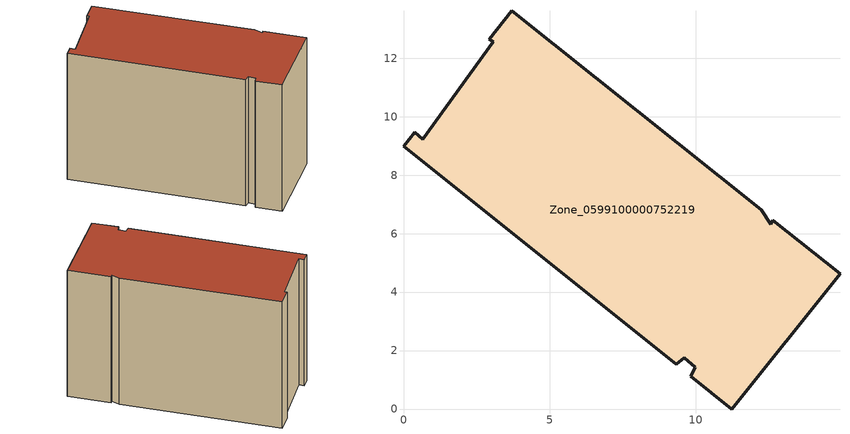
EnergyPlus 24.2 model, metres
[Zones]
Zone_0599100000752219
 floor ground (C_G): 12.63,6.46 14.93,4.63 11.23,0 9.82,1.13 9.98,1.43 9.6,1.75 9.32,1.52 0,8.99 0.38,9.46 0.66,9.23 3.08,12.56 2.93,12.64 3.71,13.62 12.24,6.82 12.56,6.32 z0.4
 wall outside (C_F): 3.71,13.62 2.93,12.64 3.08,12.56 0.66,9.23 0.38,9.46 0,8.99 9.32,1.52 9.6,1.75 9.98,1.43 9.82,1.13 11.23,0 14.93,4.63 12.63,6.46 12.56,6.32 12.24,6.82 3.71,13.62 z0.4:10.02
 roof outside (C_R): 14.93,4.63 12.63,6.46 12.56,6.32 12.24,6.82 3.71,13.62 2.93,12.64 3.08,12.56 0.66,9.23 0.38,9.46 0,8.99 9.32,1.52 9.6,1.75 9.98,1.43 9.82,1.13 11.23,0 z10.02
[BUILDING]
Pand.0599100000752219: North Axis=0; Terrain=City; Loads Convergence Tolerance Value=0.04; Temperature Convergence Tolerance Value=0.4; Solar Distribution=FullExterior; Maximum Number of Warmup Days=25; Minimum Number of Warmup Days=1
[Site:Location]
Rotterdam.The.Hague.AP_ZH_NLD Design_Conditions: Latitude=51.96; Longitude=4.45; Time Zone=1; Elevation=-4.5
[SITE:GROUNDTEMPERATURE:BUILDINGSURFACE]
18, 18, 18, 18, 18, 18, 18, 18, 18, 18, 18, 18
[MATERIAL] Thermal Absorptance=0.9; Solar Absorptance=0.7; Visible Absorptance=0.7
Name | Roughness | Thickness | Conductivity | Density | Specific Heat
G.TC.2006-2014 | MediumSmooth | 0.15 | 0.06 | 540 | 1210
F.TC.2006-2014 | Rough | 0.3 | 0.12 | 1920 | 840
R.TC.2006-2014 | MediumRough | 0.2 | 0.08 | 1500 | 1000
[CONSTRUCTION]
C_G: G.TC.2006-2014
C_F: F.TC.2006-2014
C_R: R.TC.2006-2014
[ZONE]
Zone_0599100000752219: Type=1; Multiplier=1; Ceiling Height=Autocalculate; Volume=Autocalculate; Floor Area=autocalculate; Part of Total Floor Area=Yes
[ZONEINFILTRATION:DESIGNFLOWRATE]
Infil_Zone_0599100000752219: Zone or ZoneList or Space or SpaceList=Zone_0599100000752219; Schedule=AlwaysOn; Design Flow Rate Calculation Method=Flow/Area; Flow Rate per Floor Area=0.0015; Constant Term Coefficient=1; Temperature Term Coefficient=0; Velocity Term Coefficient=0; Velocity Squared Term Coefficient=0
[HVACTEMPLATE:ZONE:IDEALLOADSAIRSYSTEM]
Zone_0599100000752219: Maximum Heating Supply Air Temperature=50; Minimum Cooling Supply Air Temperature=13; Maximum Heating Supply Air Humidity Ratio=0.0156; Minimum Cooling Supply Air Humidity Ratio=0.0077; Heating Limit=NoLimit; Cooling Limit=NoLimit; Dehumidification Control Type=ConstantSensibleHeatRatio; Cooling Sensible Heat Ratio=0.7; Dehumidification Setpoint=60; Humidification Control Type=None; Humidification Setpoint=30; Outdoor Air Method=None; Outdoor Air Flow Rate per Person=0.00944; Outdoor Air Flow Rate per Zone Floor Area=0; Outdoor Air Flow Rate per Zone=0; Demand Controlled Ventilation Type=None; Outdoor Air Economizer Type=NoEconomizer; Heat Recovery Type=None; Sensible Heat Recovery Effectiveness=0.7; Latent Heat Recovery Effectiveness=0.65
[ZONECONTROL:THERMOSTAT]
ThermostatControl_Zone_0599100000752219: Zone or ZoneList=Zone_0599100000752219; Control Type Schedule=DualSetpointControlType; Control 1=Thermostat_Zone_0599100000752219; Temperature Difference Between Cutout And Setpoint=0
[THERMOSTATSETPOINT:DUALSETPOINT]
Thermostat_Zone_0599100000752219: Heating Setpoint Temperature Schedule=HeatingSetpoint_Zone_0599100000752219; Cooling Setpoint Temperature Schedule=CoolingSetpoint_Zone_0599100000752219
[SCHEDULE:COMPACT]
HeatingSetpoint_Zone_0599100000752219: Through: 12/31, For: AllDays, Until: 24:00, 21
CoolingSetpoint_Zone_0599100000752219: Through: 12/31, For: AllDays, Until: 24:00, 24
DualSetpointControlType: Through: 12/31, For: AllDays, Until: 24:00, 4
AlwaysOn: Through: 12/31, For: AllDays, Until: 24:00, 1
